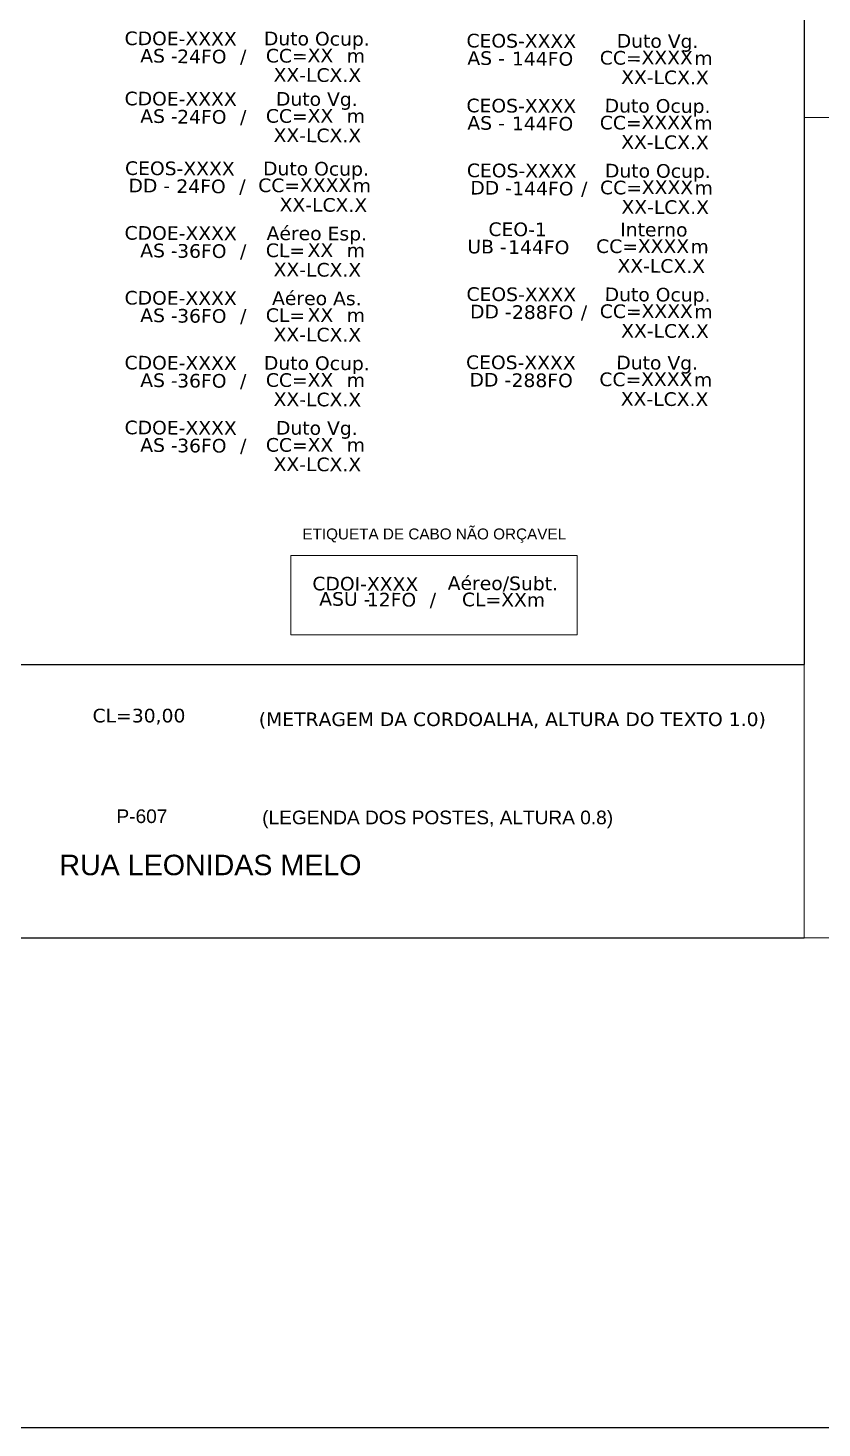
# Model space of a CAD drawing. Extents: x 12033 to 28038, y -9425 to 4777.
# Drawn here: x 13884 to 14466, y -450 to 575 of the extents above; entities that cross this region are included whole.
import ezdxf
from ezdxf.enums import TextEntityAlignment as Align

# ---------------------------------------------------------------- set-up
doc = ezdxf.new("R2010")
doc.units = ezdxf.units.DM
doc.header["$LTSCALE"] = 5
doc.header["$MEASUREMENT"] = 0
for name, color, linetype in [('celulas gpon', 7, 'Continuous'), ('label_cabos', 7, 'Continuous'), ('Legenda', 1, 'Continuous'), ('locais legendas', 7, 'Continuous'), ('SEGMENTO', 10, 'Continuous')]:
    doc.layers.add(name, color=color, linetype=linetype)
doc.layers.add('EXTRA', color=50, linetype='Continuous', plot=False)
doc.styles.add('ARIAL', font='arial.ttf')
doc.styles.add('siredit', font='verdana.ttf')

# ---------------------------------------------------------------- blocks, each defined once
blk = doc.blocks.new('Inst CB ESP CFOA-SM-AS-80-TS-36')
at = {"layer": 'label_cabos', "color": 0, "style": 'siredit'}
for tag, flags, p in [('ID_ATIVIDADE', 3, (1.31, 2.67)), ('FATOR', 1, (11.56, 2.55))]:
    blk.add_attdef(tag, text='', height=1, rotation=359.69, dxfattribs=dict(at, flags=flags)).set_placement(p, align=Align.MIDDLE_CENTER)
for tag, p in [('DESTINO_CABO', (3.13, 1.26)), ('TIPO_CABO', (13.11, 1.24)), ('TIPO_CABO', (1.76, 0)), ('CABO', (4.69, -0.05)), ('/', (7.71, -0.05)), ('LANCE', (10.81, 0)), ('UND', (15.96, 0)), ('FID', (13.15, -1.41))]:
    blk.add_attdef(tag, text='', height=1, rotation=359.69, dxfattribs=at).set_placement(p, align=Align.MIDDLE_CENTER)
blk.add_attdef('QTDE', (12.43, -0.47), '', height=1, rotation=359.69, dxfattribs=at)
blk = doc.blocks.new('Inst CB AS CFOA-SM-AS-80-TS-36')
at = {"layer": 'label_cabos', "color": 0, "style": 'siredit'}
for tag, flags, p in [('ID_ATIVIDADE', 3, (1.31, 2.67)), ('FATOR', 1, (11.56, 2.55))]:
    blk.add_attdef(tag, text='', height=1, rotation=359.69, dxfattribs=dict(at, flags=flags)).set_placement(p, align=Align.MIDDLE_CENTER)
for tag, p in [('DESTINO_CABO', (3.13, 1.26)), ('TIPO_CABO', (13.11, 1.24)), ('TIPO_CABO', (1.76, 0)), ('CABO', (4.69, -0.05)), ('/', (7.71, -0.05)), ('LANCE', (10.81, 0)), ('UND', (15.96, 0)), ('FID', (13.15, -1.41))]:
    blk.add_attdef(tag, text='', height=1, rotation=359.69, dxfattribs=at).set_placement(p, align=Align.MIDDLE_CENTER)
blk.add_attdef('QTDE', (12.43, -0.47), '', height=1, rotation=359.69, dxfattribs=at)
blk = doc.blocks.new('Inst CB DT OCUP CFOA-SM-AS-80-TS-36')
at = {"layer": 'label_cabos', "color": 0, "style": 'siredit'}
for tag, flags, p in [('ID_ATIVIDADE', 3, (1.31, 2.67)), ('FATOR', 1, (11.56, 2.55))]:
    blk.add_attdef(tag, text='', height=1, rotation=359.69, dxfattribs=dict(at, flags=flags)).set_placement(p, align=Align.MIDDLE_CENTER)
for tag, p in [('DESTINO_CABO', (3.13, 1.26)), ('TIPO_CABO', (13.11, 1.24)), ('TIPO_CABO', (1.76, 0)), ('CABO', (4.69, -0.05)), ('/', (7.71, -0.05)), ('LANCE', (10.91, 0)), ('UND', (15.96, 0)), ('FID', (13.15, -1.41))]:
    blk.add_attdef(tag, text='', height=1, rotation=359.69, dxfattribs=at).set_placement(p, align=Align.MIDDLE_CENTER)
blk.add_attdef('QTDE', (12.43, -0.47), '', height=1, rotation=359.69, dxfattribs=at)
blk = doc.blocks.new('Inst CB DT OCUP CFOA-SM-AS-80-TS-24')
at = {"layer": 'label_cabos', "color": 0, "style": 'siredit'}
for tag, flags, p in [('ID_ATIVIDADE', 3, (1.31, 2.67)), ('FATOR', 1, (11.56, 2.55))]:
    blk.add_attdef(tag, text='', height=1, rotation=359.69, dxfattribs=dict(at, flags=flags)).set_placement(p, align=Align.MIDDLE_CENTER)
for tag, p in [('DESTINO_CABO', (3.13, 1.26)), ('TIPO_CABO', (13.11, 1.24)), ('TIPO_CABO', (1.76, 0)), ('CABO', (4.69, -0.05)), ('/', (7.71, -0.05)), ('LANCE', (10.91, 0)), ('UND', (15.96, 0)), ('FID', (13.15, -1.41))]:
    blk.add_attdef(tag, text='', height=1, rotation=359.69, dxfattribs=at).set_placement(p, align=Align.MIDDLE_CENTER)
blk.add_attdef('QTDE', (12.43, -0.47), '', height=1, rotation=359.69, dxfattribs=at)
blk = doc.blocks.new('Inst CB DT VG CFOA-SM-AS-80-TS-36')
at = {"layer": 'label_cabos', "color": 0, "style": 'siredit'}
for tag, flags, p in [('ID_ATIVIDADE', 3, (1.31, 2.67)), ('FATOR', 1, (11.56, 2.55))]:
    blk.add_attdef(tag, text='', height=1, rotation=359.69, dxfattribs=dict(at, flags=flags)).set_placement(p, align=Align.MIDDLE_CENTER)
for tag, p in [('DESTINO_CABO', (3.13, 1.26)), ('TIPO_CABO', (13.11, 1.24)), ('TIPO_CABO', (1.76, 0)), ('CABO', (4.69, -0.05)), ('/', (7.71, -0.05)), ('LANCE', (10.91, 0)), ('UND', (15.96, 0)), ('FID', (13.15, -1.41))]:
    blk.add_attdef(tag, text='', height=1, rotation=359.69, dxfattribs=at).set_placement(p, align=Align.MIDDLE_CENTER)
blk.add_attdef('QTDE', (12.43, -0.47), '', height=1, rotation=359.69, dxfattribs=at)
blk = doc.blocks.new('Inst CB DT VG CFOA-SM-AS-80-TS-24')
at = {"layer": 'label_cabos', "color": 0, "style": 'siredit'}
for tag, flags, p in [('ID_ATIVIDADE', 3, (1.31, 2.67)), ('FATOR', 1, (11.56, 2.55))]:
    blk.add_attdef(tag, text='', height=1, rotation=359.69, dxfattribs=dict(at, flags=flags)).set_placement(p, align=Align.MIDDLE_CENTER)
for tag, p in [('DESTINO_CABO', (3.13, 1.26)), ('TIPO_CABO', (13.11, 1.24)), ('TIPO_CABO', (1.76, 0)), ('CABO', (4.69, -0.05)), ('/', (7.71, -0.05)), ('LANCE', (10.91, 0)), ('UND', (15.96, 0)), ('FID', (13.15, -1.41))]:
    blk.add_attdef(tag, text='', height=1, rotation=359.69, dxfattribs=at).set_placement(p, align=Align.MIDDLE_CENTER)
blk.add_attdef('QTDE', (12.43, -0.47), '', height=1, rotation=359.69, dxfattribs=at)
blk = doc.blocks.new('Inst CB DT OCUP CFOA-SM-AS-80-TS-144 A')
at = {"layer": 'label_cabos', "color": 0, "style": 'siredit'}
for tag, flags, p in [('ID_ATIVIDADE', 3, (1.31, 2.67)), ('FATOR', 1, (11.56, 2.55)), ('/', 2, (7.71, -0.05))]:
    blk.add_attdef(tag, text='', height=1, rotation=359.69, dxfattribs=dict(at, flags=flags)).set_placement(p, align=Align.MIDDLE_CENTER)
for tag, p in [('DESTINO_CABO', (3.13, 1.26)), ('TIPO_CABO', (13.11, 1.24)), ('TIPO_CABO', (0.76, 0)), ('CABO', (4.69, -0.05)), ('LANCE', (10.41, 0.02)), ('UND', (16.46, 0)), ('FID', (13.65, -1.41))]:
    blk.add_attdef(tag, text='', height=1, rotation=359.69, dxfattribs=at).set_placement(p, align=Align.MIDDLE_CENTER)
blk.add_attdef('QTDE', (11.93, -0.45), '', height=1, rotation=359.69, dxfattribs=at)
blk = doc.blocks.new('Inst CB DT VG CFOA-SM-AS-80-TS-144 A')
at = {"layer": 'label_cabos', "color": 0, "style": 'siredit'}
for tag, flags, p in [('ID_ATIVIDADE', 3, (1.31, 2.67)), ('FATOR', 1, (11.56, 2.55)), ('/', 2, (7.71, -0.05))]:
    blk.add_attdef(tag, text='', height=1, rotation=359.69, dxfattribs=dict(at, flags=flags)).set_placement(p, align=Align.MIDDLE_CENTER)
for tag, p in [('DESTINO_CABO', (3.13, 1.26)), ('TIPO_CABO', (13.11, 1.24)), ('TIPO_CABO', (0.76, 0)), ('CABO', (4.69, -0.05)), ('LANCE', (10.41, 0.02)), ('UND', (16.46, 0)), ('FID', (13.65, -1.41))]:
    blk.add_attdef(tag, text='', height=1, rotation=359.69, dxfattribs=at).set_placement(p, align=Align.MIDDLE_CENTER)
blk.add_attdef('QTDE', (11.93, -0.45), '', height=1, rotation=359.69, dxfattribs=at)
blk = doc.blocks.new('Inst CB DT OCUP CFOA-SM-DD-S-288-TS')
at = {"layer": 'label_cabos', "color": 0, "style": 'siredit'}
for tag, flags, p in [('ID_ATIVIDADE', 3, (1.31, 2.67)), ('FATOR', 1, (11.56, 2.55))]:
    blk.add_attdef(tag, text='', height=1, rotation=359.69, dxfattribs=dict(at, flags=flags)).set_placement(p, align=Align.MIDDLE_CENTER)
for tag, p in [('DESTINO_CABO', (3.13, 1.26)), ('TIPO_CABO', (13.11, 1.24)), ('TIPO_CABO', (1.11, 0)), ('CABO', (4.69, -0.05)), ('/', (7.71, -0.05)), ('LANCE', (10.41, 0.02)), ('UND', (16.46, 0)), ('FID', (13.65, -1.41))]:
    blk.add_attdef(tag, text='', height=1, rotation=359.69, dxfattribs=at).set_placement(p, align=Align.MIDDLE_CENTER)
blk.add_attdef('QTDE', (11.93, -0.45), '', height=1, rotation=359.69, dxfattribs=at)
blk = doc.blocks.new('Inst CB DT VG CFOA-SM-DD-S-288-TS')
at = {"layer": 'label_cabos', "color": 0, "style": 'siredit'}
for tag, flags, p in [('ID_ATIVIDADE', 3, (1.31, 2.67)), ('FATOR', 1, (11.56, 2.55)), ('/', 2, (7.71, -0.05))]:
    blk.add_attdef(tag, text='', height=1, rotation=359.69, dxfattribs=dict(at, flags=flags)).set_placement(p, align=Align.MIDDLE_CENTER)
for tag, p in [('DESTINO_CABO', (3.13, 1.26)), ('TIPO_CABO', (13.11, 1.24)), ('TIPO_CABO', (1.11, 0)), ('CABO', (4.69, -0.05)), ('LANCE', (10.41, 0.02)), ('UND', (16.46, 0)), ('FID', (13.65, -1.41))]:
    blk.add_attdef(tag, text='', height=1, rotation=359.69, dxfattribs=at).set_placement(p, align=Align.MIDDLE_CENTER)
blk.add_attdef('QTDE', (11.93, -0.45), '', height=1, rotation=359.69, dxfattribs=at)
blk = doc.blocks.new('LEGENDA DOS CABOS')
at = {"layer": 'EXTRA', "style": 'siredit'}
for tag, p in [('ID', (4.6, 0.97)), ('XX', (9.03, 0.97))]:
    blk.add_attdef(tag, text='', height=0.48, rotation=359.69, dxfattribs=at).set_placement(p, align=Align.MIDDLE_CENTER)
at = {"layer": 'Legenda', "color": 7, "style": 'siredit'}
for tag, p in [('TIPO_CABO', (1.31, 0)), ('CABO', (4.69, -0.05)), ('/', (6.81, -0.05)), ('METROS', (10.03, -0.05))]:
    blk.add_attdef(tag, text='', height=0.8, rotation=359.69, dxfattribs=at).set_placement(p, align=Align.MIDDLE_CENTER)
blk = doc.blocks.new('Inst CB INT CFOI-SM-UB-144')
at = {"layer": 'label_cabos', "color": 0, "style": 'siredit'}
for tag, flags, p in [('ID_ATIVIDADE', 3, (1.31, 2.67)), ('FATOR', 1, (11.56, 2.55)), ('/', 2, (7.71, -0.05))]:
    blk.add_attdef(tag, text='', height=1, rotation=359.69, dxfattribs=dict(at, flags=flags)).set_placement(p, align=Align.MIDDLE_CENTER)
for tag, p in [('DESTINO_CABO', (3.13, 1.26)), ('TIPO_CABO', (13.11, 1.24)), ('TIPO_CABO', (1.11, 0)), ('CABO', (4.69, -0.05)), ('LANCE', (10.41, 0.02)), ('UND', (16.46, 0)), ('FID', (13.65, -1.41))]:
    blk.add_attdef(tag, text='', height=1, rotation=359.69, dxfattribs=at).set_placement(p, align=Align.MIDDLE_CENTER)
blk.add_attdef('QTDE', (11.93, -0.45), '', height=1, rotation=359.69, dxfattribs=at)
blk = doc.blocks.new('Inst CB DT OCUP CFOA-SM-DD-S-144')
at = {"layer": 'label_cabos', "color": 0, "style": 'siredit'}
for tag, flags, p in [('ID_ATIVIDADE', 3, (1.31, 2.67)), ('FATOR', 1, (11.56, 2.55))]:
    blk.add_attdef(tag, text='', height=1, rotation=359.69, dxfattribs=dict(at, flags=flags)).set_placement(p, align=Align.MIDDLE_CENTER)
for tag, p in [('DESTINO_CABO', (3.13, 1.26)), ('TIPO_CABO', (13.11, 1.24)), ('TIPO_CABO', (1.11, 0)), ('CABO', (4.69, -0.05)), ('/', (7.71, -0.05)), ('LANCE', (10.41, 0.02)), ('UND', (16.46, 0)), ('FID', (13.65, -1.41))]:
    blk.add_attdef(tag, text='', height=1, rotation=359.69, dxfattribs=at).set_placement(p, align=Align.MIDDLE_CENTER)
blk.add_attdef('QTDE', (11.93, -0.45), '', height=1, rotation=359.69, dxfattribs=at)
blk = doc.blocks.new('Inst CB DT OCUP CFOA-SM-DD-G-24')
at = {"layer": 'label_cabos', "color": 0, "style": 'siredit'}
for tag, flags, p in [('ID_ATIVIDADE', 3, (1.31, 2.67)), ('FATOR', 1, (11.56, 2.55))]:
    blk.add_attdef(tag, text='', height=1, rotation=359.69, dxfattribs=dict(at, flags=flags)).set_placement(p, align=Align.MIDDLE_CENTER)
for tag, p in [('DESTINO_CABO', (3.13, 1.26)), ('TIPO_CABO', (13.11, 1.24)), ('TIPO_CABO', (1.11, 0)), ('CABO', (4.69, -0.05)), ('/', (7.71, -0.05)), ('LANCE', (10.41, 0.02)), ('UND', (16.46, 0)), ('FID', (13.65, -1.41))]:
    blk.add_attdef(tag, text='', height=1, rotation=359.69, dxfattribs=at).set_placement(p, align=Align.MIDDLE_CENTER)
blk.add_attdef('QTDE', (11.93, -0.45), '', height=1, rotation=359.69, dxfattribs=at)

msp = doc.modelspace()

# ---------------------------------------------------------------- linework, layer by layer
for points in [[(13291.9, -90.8), (13291.9, 1511), (14452.6, 1511), (14452.6, 109.4)], [(13291.9, 109.4), (14452.6, 109.4)], [(13291.9, -90.8), (14452.6, -90.8)]]:
    msp.add_lwpolyline(points)
at = {"color": 0, "lineweight": 0}
msp.add_lwpolyline([(14452.6, 509.9), (15246.2, 509.9), (15246.2, 710.1)], dxfattribs=at)
for points in [[(15246.2, 509.9), (14452.6, 509.9), (14452.6, -90.8), (15246.2, -90.8)], [(14286.5, 189.1), (14076.8, 189.1), (14076.8, 131), (14286.5, 131)]]:
    msp.add_lwpolyline(points, close=True, dxfattribs=at)
at = {"layer": 'Defpoints', "color": 3}
msp.add_lwpolyline([(12032.7, 4777), (18721.5, 4777), (18721.5, -449.8), (12032.7, -449.8)], close=True, dxfattribs=at)

# ---------------------------------------------------------------- block references
at = {"color": 0, "lineweight": 0}
ref = msp.add_blockref('Inst CB DT OCUP CFOA-SM-DD-G-24', (13964.1, 460), dxfattribs=dict(at, xscale=10, yscale=10, zscale=10))
ref.add_attrib('DESTINO_CABO', 'CEOS-XXXX', dxfattribs={"layer": 'label_cabos', "color": 0, "height": 10, "rotation": 359.69, "style": 'siredit'}).set_placement((13995.5, 472.6), align=Align.MIDDLE_CENTER)
ref.add_attrib('TIPO_CABO', 'Duto Ocup.', dxfattribs={"layer": 'label_cabos', "color": 0, "height": 10, "rotation": 359.69, "style": 'siredit'}).set_placement((14095.2, 472.4), align=Align.MIDDLE_CENTER)
ref.add_attrib('/', '/', dxfattribs={"layer": 'label_cabos', "color": 0, "height": 10, "rotation": 359.69, "style": 'siredit'}).set_placement((14041.3, 459.5), align=Align.MIDDLE_CENTER)
ref.add_attrib('FID', 'XX-LCX.X', dxfattribs={"layer": 'label_cabos', "color": 0, "height": 10, "rotation": 359.69, "style": 'siredit'}).set_placement((14100.6, 445.9), align=Align.MIDDLE_CENTER)
ref.add_attrib('LANCE', 'CC=', dxfattribs={"layer": 'label_cabos', "color": 0, "height": 10, "rotation": 359.69, "style": 'siredit'}).set_placement((14068.2, 460.2), align=Align.MIDDLE_CENTER)
ref.add_attrib('UND', 'm', dxfattribs={"layer": 'label_cabos', "color": 0, "height": 10, "rotation": 359.69, "style": 'siredit'}).set_placement((14128.8, 460), align=Align.MIDDLE_CENTER)
ref.add_attrib('CABO', '24FO', dxfattribs={"layer": 'label_cabos', "color": 0, "height": 10, "rotation": 359.69, "style": 'siredit'}).set_placement((14011, 459.5), align=Align.MIDDLE_CENTER)
ref.add_attrib('TIPO_CABO', 'DD - ', dxfattribs={"layer": 'label_cabos', "color": 0, "height": 10, "rotation": 359.69, "style": 'siredit'}).set_placement((13975.3, 460), align=Align.MIDDLE_CENTER)
ref.add_attrib('QTDE', 'XXXX', (14083.4, 455.5), dxfattribs={"layer": 'label_cabos', "color": 0, "height": 10, "rotation": 359.69, "style": 'siredit'})
ref = msp.add_blockref('Inst CB DT OCUP CFOA-SM-DD-S-144', (14214.4, 458.4), dxfattribs=dict(at, xscale=10, yscale=10, zscale=10))
ref.add_attrib('DESTINO_CABO', 'CEOS-XXXX', dxfattribs={"layer": 'label_cabos', "color": 0, "height": 10, "rotation": 359.69, "style": 'siredit'}).set_placement((14245.8, 471), align=Align.MIDDLE_CENTER)
ref.add_attrib('TIPO_CABO', 'Duto Ocup.', dxfattribs={"layer": 'label_cabos', "color": 0, "height": 10, "rotation": 359.69, "style": 'siredit'}).set_placement((14345.5, 470.8), align=Align.MIDDLE_CENTER)
ref.add_attrib('/', '/', dxfattribs={"layer": 'label_cabos', "color": 0, "height": 10, "rotation": 359.69, "style": 'siredit'}).set_placement((14291.6, 457.9), align=Align.MIDDLE_CENTER)
ref.add_attrib('FID', 'XX-LCX.X', dxfattribs={"layer": 'label_cabos', "color": 0, "height": 10, "rotation": 359.69, "style": 'siredit'}).set_placement((14350.9, 444.3), align=Align.MIDDLE_CENTER)
ref.add_attrib('LANCE', 'CC=', dxfattribs={"layer": 'label_cabos', "color": 0, "height": 10, "rotation": 359.69, "style": 'siredit'}).set_placement((14318.5, 458.6), align=Align.MIDDLE_CENTER)
ref.add_attrib('UND', 'm', dxfattribs={"layer": 'label_cabos', "color": 0, "height": 10, "rotation": 359.69, "style": 'siredit'}).set_placement((14379.1, 458.4), align=Align.MIDDLE_CENTER)
ref.add_attrib('CABO', '144FO', dxfattribs={"layer": 'label_cabos', "color": 0, "height": 10, "rotation": 359.69, "style": 'siredit'}).set_placement((14261.3, 457.9), align=Align.MIDDLE_CENTER)
ref.add_attrib('TIPO_CABO', 'DD - ', dxfattribs={"layer": 'label_cabos', "color": 0, "height": 10, "rotation": 359.69, "style": 'siredit'}).set_placement((14225.6, 458.4), align=Align.MIDDLE_CENTER)
ref.add_attrib('QTDE', 'XXXX', (14333.7, 453.9), dxfattribs={"layer": 'label_cabos', "color": 0, "height": 10, "rotation": 359.69, "style": 'siredit'})
at = {"layer": 'label_cabos', "color": 0, "lineweight": 0}
ref = msp.add_blockref('Inst CB DT OCUP CFOA-SM-AS-80-TS-24', (13964.7, 555.1), dxfattribs=dict(at, xscale=10, yscale=10, zscale=10))
ref.add_attrib('DESTINO_CABO', 'CDOE-XXXX', dxfattribs={"color": 0, "height": 10, "rotation": 359.69, "style": 'siredit'}).set_placement((13996.1, 567.7), align=Align.MIDDLE_CENTER)
ref.add_attrib('CABO', '24FO', dxfattribs={"color": 0, "height": 10, "rotation": 359.69, "style": 'siredit'}).set_placement((14011.6, 554.6), align=Align.MIDDLE_CENTER)
ref.add_attrib('TIPO_CABO', 'Duto Ocup.', dxfattribs={"color": 0, "height": 10, "rotation": 359.69, "style": 'siredit'}).set_placement((14095.8, 567.6), align=Align.MIDDLE_CENTER)
ref.add_attrib('/', '/', dxfattribs={"color": 0, "height": 10, "rotation": 359.69, "style": 'siredit'}).set_placement((14041.9, 554.6), align=Align.MIDDLE_CENTER)
ref.add_attrib('TIPO_CABO', 'AS - ', dxfattribs={"color": 0, "height": 10, "rotation": 359.69, "style": 'siredit'}).set_placement((13982.4, 555.1), align=Align.MIDDLE_CENTER)
ref.add_attrib('FID', 'XX-LCX.X', dxfattribs={"color": 0, "height": 10, "rotation": 359.69, "style": 'siredit'}).set_placement((14096.2, 541), align=Align.MIDDLE_CENTER)
ref.add_attrib('LANCE', 'CC=', dxfattribs={"color": 0, "height": 10, "rotation": 359.69, "style": 'siredit'}).set_placement((14073.8, 555.1), align=Align.MIDDLE_CENTER)
ref.add_attrib('QTDE', 'XX', (14089, 550.4), dxfattribs={"color": 0, "height": 10, "rotation": 359.69, "style": 'siredit'})
ref.add_attrib('UND', 'm', dxfattribs={"color": 0, "height": 10, "rotation": 359.69, "style": 'siredit'}).set_placement((14124.4, 555.1), align=Align.MIDDLE_CENTER)
ref = msp.add_blockref('Inst CB DT VG CFOA-SM-AS-80-TS-144 A', (14214.2, 553.4), dxfattribs=dict(at, xscale=10, yscale=10, zscale=10))
ref.add_attrib('DESTINO_CABO', 'CEOS-XXXX', dxfattribs={"color": 0, "height": 10, "rotation": 359.69, "style": 'siredit'}).set_placement((14245.5, 566), align=Align.MIDDLE_CENTER)
ref.add_attrib('CABO', '144FO', dxfattribs={"color": 0, "height": 10, "rotation": 359.69, "style": 'siredit'}).set_placement((14261.1, 552.9), align=Align.MIDDLE_CENTER)
ref.add_attrib('TIPO_CABO', 'Duto Vg.', dxfattribs={"color": 0, "height": 10, "rotation": 359.69, "style": 'siredit'}).set_placement((14345.3, 565.9), align=Align.MIDDLE_CENTER)
ref.add_attrib('FID', 'XX-LCX.X', dxfattribs={"color": 0, "height": 10, "rotation": 359.69, "style": 'siredit'}).set_placement((14350.7, 539.3), align=Align.MIDDLE_CENTER)
ref.add_attrib('LANCE', 'CC=', dxfattribs={"color": 0, "height": 10, "rotation": 359.69, "style": 'siredit'}).set_placement((14318.3, 553.6), align=Align.MIDDLE_CENTER)
ref.add_attrib('QTDE', 'XXXX', (14333.5, 548.9), dxfattribs={"color": 0, "height": 10, "rotation": 359.69, "style": 'siredit'})
ref.add_attrib('UND', 'm', dxfattribs={"color": 0, "height": 10, "rotation": 359.69, "style": 'siredit'}).set_placement((14378.9, 553.4), align=Align.MIDDLE_CENTER)
ref.add_attrib('TIPO_CABO', 'AS - ', dxfattribs={"color": 0, "height": 10, "rotation": 359.69, "style": 'siredit'}).set_placement((14221.9, 553.4), align=Align.MIDDLE_CENTER)
ref = msp.add_blockref('Inst CB DT VG CFOA-SM-AS-80-TS-24', (13964.7, 511), dxfattribs=dict(at, xscale=10, yscale=10, zscale=10))
ref.add_attrib('DESTINO_CABO', 'CDOE-XXXX', dxfattribs={"color": 0, "height": 10, "rotation": 359.69, "style": 'siredit'}).set_placement((13996.1, 523.6), align=Align.MIDDLE_CENTER)
ref.add_attrib('CABO', '24FO', dxfattribs={"color": 0, "height": 10, "rotation": 359.69, "style": 'siredit'}).set_placement((14011.6, 510.4), align=Align.MIDDLE_CENTER)
ref.add_attrib('TIPO_CABO', 'Duto Vg.', dxfattribs={"color": 0, "height": 10, "rotation": 359.69, "style": 'siredit'}).set_placement((14095.8, 523.4), align=Align.MIDDLE_CENTER)
ref.add_attrib('/', '/', dxfattribs={"color": 0, "height": 10, "rotation": 359.69, "style": 'siredit'}).set_placement((14041.9, 510.4), align=Align.MIDDLE_CENTER)
ref.add_attrib('TIPO_CABO', 'AS - ', dxfattribs={"color": 0, "height": 10, "rotation": 359.69, "style": 'siredit'}).set_placement((13982.4, 510.9), align=Align.MIDDLE_CENTER)
ref.add_attrib('FID', 'XX-LCX.X', dxfattribs={"color": 0, "height": 10, "rotation": 359.69, "style": 'siredit'}).set_placement((14096.2, 496.8), align=Align.MIDDLE_CENTER)
ref.add_attrib('LANCE', 'CC=', dxfattribs={"color": 0, "height": 10, "rotation": 359.69, "style": 'siredit'}).set_placement((14073.8, 511), align=Align.MIDDLE_CENTER)
ref.add_attrib('QTDE', 'XX', (14089, 506.2), dxfattribs={"color": 0, "height": 10, "rotation": 359.69, "style": 'siredit'})
ref.add_attrib('UND', 'm', dxfattribs={"color": 0, "height": 10, "rotation": 359.69, "style": 'siredit'}).set_placement((14124.4, 511), align=Align.MIDDLE_CENTER)
ref = msp.add_blockref('Inst CB DT OCUP CFOA-SM-AS-80-TS-144 A', (14214.2, 505.9), dxfattribs=dict(at, xscale=10, yscale=10, zscale=10))
ref.add_attrib('DESTINO_CABO', 'CEOS-XXXX', dxfattribs={"color": 0, "height": 10, "rotation": 359.69, "style": 'siredit'}).set_placement((14245.5, 518.5), align=Align.MIDDLE_CENTER)
ref.add_attrib('TIPO_CABO', 'AS - ', dxfattribs={"color": 0, "height": 10, "rotation": 359.69, "style": 'siredit'}).set_placement((14221.9, 505.9), align=Align.MIDDLE_CENTER)
ref.add_attrib('CABO', '144FO', dxfattribs={"color": 0, "height": 10, "rotation": 359.69, "style": 'siredit'}).set_placement((14261.1, 505.4), align=Align.MIDDLE_CENTER)
ref.add_attrib('TIPO_CABO', 'Duto Ocup.', dxfattribs={"color": 0, "height": 10, "rotation": 359.69, "style": 'siredit'}).set_placement((14345.3, 518.4), align=Align.MIDDLE_CENTER)
ref.add_attrib('FID', 'XX-LCX.X', dxfattribs={"color": 0, "height": 10, "rotation": 359.69, "style": 'siredit'}).set_placement((14350.7, 491.8), align=Align.MIDDLE_CENTER)
ref.add_attrib('LANCE', 'CC=', dxfattribs={"color": 0, "height": 10, "rotation": 359.69, "style": 'siredit'}).set_placement((14318.3, 506.1), align=Align.MIDDLE_CENTER)
ref.add_attrib('QTDE', 'XXXX', (14333.5, 501.4), dxfattribs={"color": 0, "height": 10, "rotation": 359.69, "style": 'siredit'})
ref.add_attrib('UND', 'm', dxfattribs={"color": 0, "height": 10, "rotation": 359.69, "style": 'siredit'}).set_placement((14378.9, 505.9), align=Align.MIDDLE_CENTER)
ref = msp.add_blockref('Inst CB ESP CFOA-SM-AS-80-TS-36', (13964.7, 412.6), dxfattribs=dict(at, xscale=10, yscale=10, zscale=10))
ref.add_attrib('DESTINO_CABO', 'CDOE-XXXX', dxfattribs={"color": 0, "height": 10, "rotation": 359.69, "style": 'siredit'}).set_placement((13996.1, 425.2), align=Align.MIDDLE_CENTER)
ref.add_attrib('TIPO_CABO', 'Aéreo Esp.', dxfattribs={"color": 0, "height": 10, "rotation": 359.69, "style": 'siredit'}).set_placement((14095.8, 425), align=Align.MIDDLE_CENTER)
ref.add_attrib('CABO', '36FO', dxfattribs={"color": 0, "height": 10, "rotation": 359.69, "style": 'siredit'}).set_placement((14011.6, 412.1), align=Align.MIDDLE_CENTER)
ref.add_attrib('/', '/', dxfattribs={"color": 0, "height": 10, "rotation": 359.69, "style": 'siredit'}).set_placement((14041.9, 412.1), align=Align.MIDDLE_CENTER)
ref.add_attrib('TIPO_CABO', 'AS - ', dxfattribs={"color": 0, "height": 10, "rotation": 359.69, "style": 'siredit'}).set_placement((13982.4, 412.5), align=Align.MIDDLE_CENTER)
ref.add_attrib('FID', 'XX-LCX.X', dxfattribs={"color": 0, "height": 10, "rotation": 359.69, "style": 'siredit'}).set_placement((14096.2, 398.4), align=Align.MIDDLE_CENTER)
ref.add_attrib('LANCE', 'CL=', dxfattribs={"color": 0, "height": 10, "rotation": 359.69, "style": 'siredit'}).set_placement((14072.8, 412.6), align=Align.MIDDLE_CENTER)
ref.add_attrib('QTDE', 'XX', (14089, 407.8), dxfattribs={"color": 0, "height": 10, "rotation": 359.69, "style": 'siredit'})
ref.add_attrib('UND', 'm', dxfattribs={"color": 0, "height": 10, "rotation": 359.69, "style": 'siredit'}).set_placement((14124.4, 412.6), align=Align.MIDDLE_CENTER)
ref = msp.add_blockref('Inst CB INT CFOI-SM-UB-144', (14211.5, 415.4), dxfattribs=dict(at, xscale=10, yscale=10, zscale=10))
ref.add_attrib('DESTINO_CABO', 'CEO-1', dxfattribs={"color": 0, "height": 10, "rotation": 359.69, "style": 'siredit'}).set_placement((14242.8, 428), align=Align.MIDDLE_CENTER)
ref.add_attrib('CABO', '144FO', dxfattribs={"color": 0, "height": 10, "rotation": 359.69, "style": 'siredit'}).set_placement((14258.3, 414.9), align=Align.MIDDLE_CENTER)
ref.add_attrib('TIPO_CABO', 'Interno', dxfattribs={"color": 0, "height": 10, "rotation": 359.69, "style": 'siredit'}).set_placement((14342.6, 427.8), align=Align.MIDDLE_CENTER)
ref.add_attrib('FID', 'XX-LCX.X', dxfattribs={"color": 0, "height": 10, "rotation": 359.69, "style": 'siredit'}).set_placement((14348, 401.2), align=Align.MIDDLE_CENTER)
ref.add_attrib('LANCE', 'CC=', dxfattribs={"color": 0, "height": 10, "rotation": 359.69, "style": 'siredit'}).set_placement((14315.6, 415.6), align=Align.MIDDLE_CENTER)
ref.add_attrib('UND', 'm', dxfattribs={"color": 0, "height": 10, "rotation": 359.69, "style": 'siredit'}).set_placement((14376.1, 415.4), align=Align.MIDDLE_CENTER)
ref.add_attrib('TIPO_CABO', 'UB - ', dxfattribs={"color": 0, "height": 10, "rotation": 359.69, "style": 'siredit'}).set_placement((14222.6, 415.3), align=Align.MIDDLE_CENTER)
ref.add_attrib('QTDE', 'XXXX', (14330.8, 410.8), dxfattribs={"color": 0, "height": 10, "rotation": 359.69, "style": 'siredit'})
ref = msp.add_blockref('Inst CB AS CFOA-SM-AS-80-TS-36', (13964.7, 365.1), dxfattribs=dict(at, xscale=10, yscale=10, zscale=10))
ref.add_attrib('DESTINO_CABO', 'CDOE-XXXX', dxfattribs={"color": 0, "height": 10, "rotation": 359.69, "style": 'siredit'}).set_placement((13996.1, 377.7), align=Align.MIDDLE_CENTER)
ref.add_attrib('TIPO_CABO', 'Aéreo As.', dxfattribs={"color": 0, "height": 10, "rotation": 359.69, "style": 'siredit'}).set_placement((14095.8, 377.5), align=Align.MIDDLE_CENTER)
ref.add_attrib('CABO', '36FO', dxfattribs={"color": 0, "height": 10, "rotation": 359.69, "style": 'siredit'}).set_placement((14011.6, 364.6), align=Align.MIDDLE_CENTER)
ref.add_attrib('/', '/', dxfattribs={"color": 0, "height": 10, "rotation": 359.69, "style": 'siredit'}).set_placement((14041.9, 364.6), align=Align.MIDDLE_CENTER)
ref.add_attrib('TIPO_CABO', 'AS - ', dxfattribs={"color": 0, "height": 10, "rotation": 359.69, "style": 'siredit'}).set_placement((13982.4, 365), align=Align.MIDDLE_CENTER)
ref.add_attrib('FID', 'XX-LCX.X', dxfattribs={"color": 0, "height": 10, "rotation": 359.69, "style": 'siredit'}).set_placement((14096.2, 350.9), align=Align.MIDDLE_CENTER)
ref.add_attrib('LANCE', 'CL=', dxfattribs={"color": 0, "height": 10, "rotation": 359.69, "style": 'siredit'}).set_placement((14072.8, 365.1), align=Align.MIDDLE_CENTER)
ref.add_attrib('QTDE', 'XX', (14089, 360.3), dxfattribs={"color": 0, "height": 10, "rotation": 359.69, "style": 'siredit'})
ref.add_attrib('UND', 'm', dxfattribs={"color": 0, "height": 10, "rotation": 359.69, "style": 'siredit'}).set_placement((14124.4, 365.1), align=Align.MIDDLE_CENTER)
ref = msp.add_blockref('Inst CB DT OCUP CFOA-SM-DD-S-288-TS', (14214.2, 367.8), dxfattribs=dict(at, xscale=10, yscale=10, zscale=10))
ref.add_attrib('DESTINO_CABO', 'CEOS-XXXX', dxfattribs={"color": 0, "height": 10, "rotation": 359.69, "style": 'siredit'}).set_placement((14245.5, 380.4), align=Align.MIDDLE_CENTER)
ref.add_attrib('TIPO_CABO', 'Duto Ocup.', dxfattribs={"color": 0, "height": 10, "rotation": 359.69, "style": 'siredit'}).set_placement((14345.3, 380.2), align=Align.MIDDLE_CENTER)
ref.add_attrib('/', '/', dxfattribs={"color": 0, "height": 10, "rotation": 359.69, "style": 'siredit'}).set_placement((14291.4, 367.3), align=Align.MIDDLE_CENTER)
ref.add_attrib('FID', 'XX-LCX.X', dxfattribs={"color": 0, "height": 10, "rotation": 359.69, "style": 'siredit'}).set_placement((14350.7, 353.6), align=Align.MIDDLE_CENTER)
ref.add_attrib('LANCE', 'CC=', dxfattribs={"color": 0, "height": 10, "rotation": 359.69, "style": 'siredit'}).set_placement((14318.3, 368), align=Align.MIDDLE_CENTER)
ref.add_attrib('UND', 'm', dxfattribs={"color": 0, "height": 10, "rotation": 359.69, "style": 'siredit'}).set_placement((14378.9, 367.8), align=Align.MIDDLE_CENTER)
ref.add_attrib('CABO', '288FO', dxfattribs={"color": 0, "height": 10, "rotation": 359.69, "style": 'siredit'}).set_placement((14261.1, 367.3), align=Align.MIDDLE_CENTER)
ref.add_attrib('TIPO_CABO', 'DD - ', dxfattribs={"color": 0, "height": 10, "rotation": 359.69, "style": 'siredit'}).set_placement((14225.4, 367.7), align=Align.MIDDLE_CENTER)
ref.add_attrib('QTDE', 'XXXX', (14333.5, 363.2), dxfattribs={"color": 0, "height": 10, "rotation": 359.69, "style": 'siredit'})
ref = msp.add_blockref('Inst CB DT OCUP CFOA-SM-AS-80-TS-36', (13964.7, 317.6), dxfattribs=dict(at, xscale=10, yscale=10, zscale=10))
ref.add_attrib('DESTINO_CABO', 'CDOE-XXXX', dxfattribs={"color": 0, "height": 10, "rotation": 359.69, "style": 'siredit'}).set_placement((13996.1, 330.2), align=Align.MIDDLE_CENTER)
ref.add_attrib('CABO', '36FO', dxfattribs={"color": 0, "height": 10, "rotation": 359.69, "style": 'siredit'}).set_placement((14011.6, 317.1), align=Align.MIDDLE_CENTER)
ref.add_attrib('TIPO_CABO', 'Duto Ocup.', dxfattribs={"color": 0, "height": 10, "rotation": 359.69, "style": 'siredit'}).set_placement((14095.8, 330), align=Align.MIDDLE_CENTER)
ref.add_attrib('/', '/', dxfattribs={"color": 0, "height": 10, "rotation": 359.69, "style": 'siredit'}).set_placement((14041.9, 317.1), align=Align.MIDDLE_CENTER)
ref.add_attrib('TIPO_CABO', 'AS - ', dxfattribs={"color": 0, "height": 10, "rotation": 359.69, "style": 'siredit'}).set_placement((13982.4, 317.5), align=Align.MIDDLE_CENTER)
ref.add_attrib('FID', 'XX-LCX.X', dxfattribs={"color": 0, "height": 10, "rotation": 359.69, "style": 'siredit'}).set_placement((14096.2, 303.4), align=Align.MIDDLE_CENTER)
ref.add_attrib('LANCE', 'CC=', dxfattribs={"color": 0, "height": 10, "rotation": 359.69, "style": 'siredit'}).set_placement((14073.8, 317.6), align=Align.MIDDLE_CENTER)
ref.add_attrib('QTDE', 'XX', (14089, 312.8), dxfattribs={"color": 0, "height": 10, "rotation": 359.69, "style": 'siredit'})
ref.add_attrib('UND', 'm', dxfattribs={"color": 0, "height": 10, "rotation": 359.69, "style": 'siredit'}).set_placement((14124.4, 317.6), align=Align.MIDDLE_CENTER)
ref = msp.add_blockref('Inst CB DT VG CFOA-SM-DD-S-288-TS', (14213.9, 317.9), dxfattribs=dict(at, xscale=10, yscale=10, zscale=10))
ref.add_attrib('DESTINO_CABO', 'CEOS-XXXX', dxfattribs={"color": 0, "height": 10, "rotation": 359.69, "style": 'siredit'}).set_placement((14245.2, 330.5), align=Align.MIDDLE_CENTER)
ref.add_attrib('CABO', '288FO', dxfattribs={"color": 0, "height": 10, "rotation": 359.69, "style": 'siredit'}).set_placement((14260.8, 317.4), align=Align.MIDDLE_CENTER)
ref.add_attrib('TIPO_CABO', 'Duto Vg.', dxfattribs={"color": 0, "height": 10, "rotation": 359.69, "style": 'siredit'}).set_placement((14345, 330.3), align=Align.MIDDLE_CENTER)
ref.add_attrib('FID', 'XX-LCX.X', dxfattribs={"color": 0, "height": 10, "rotation": 359.69, "style": 'siredit'}).set_placement((14350.4, 303.7), align=Align.MIDDLE_CENTER)
ref.add_attrib('LANCE', 'CC=', dxfattribs={"color": 0, "height": 10, "rotation": 359.69, "style": 'siredit'}).set_placement((14318, 318.1), align=Align.MIDDLE_CENTER)
ref.add_attrib('UND', 'm', dxfattribs={"color": 0, "height": 10, "rotation": 359.69, "style": 'siredit'}).set_placement((14378.6, 317.9), align=Align.MIDDLE_CENTER)
ref.add_attrib('TIPO_CABO', 'DD - ', dxfattribs={"color": 0, "height": 10, "rotation": 359.69, "style": 'siredit'}).set_placement((14225, 317.8), align=Align.MIDDLE_CENTER)
ref.add_attrib('QTDE', 'XXXX', (14333.2, 313.3), dxfattribs={"color": 0, "height": 10, "rotation": 359.69, "style": 'siredit'})
ref = msp.add_blockref('Inst CB DT VG CFOA-SM-AS-80-TS-36', (13964.7, 270.1), dxfattribs=dict(at, xscale=10, yscale=10, zscale=10))
ref.add_attrib('DESTINO_CABO', 'CDOE-XXXX', dxfattribs={"color": 0, "height": 10, "rotation": 359.69, "style": 'siredit'}).set_placement((13996.1, 282.7), align=Align.MIDDLE_CENTER)
ref.add_attrib('CABO', '36FO', dxfattribs={"color": 0, "height": 10, "rotation": 359.69, "style": 'siredit'}).set_placement((14011.6, 269.6), align=Align.MIDDLE_CENTER)
ref.add_attrib('TIPO_CABO', 'Duto Vg.', dxfattribs={"color": 0, "height": 10, "rotation": 359.69, "style": 'siredit'}).set_placement((14095.8, 282.5), align=Align.MIDDLE_CENTER)
ref.add_attrib('/', '/', dxfattribs={"color": 0, "height": 10, "rotation": 359.69, "style": 'siredit'}).set_placement((14041.9, 269.6), align=Align.MIDDLE_CENTER)
ref.add_attrib('TIPO_CABO', 'AS - ', dxfattribs={"color": 0, "height": 10, "rotation": 359.69, "style": 'siredit'}).set_placement((13982.4, 270), align=Align.MIDDLE_CENTER)
ref.add_attrib('FID', 'XX-LCX.X', dxfattribs={"color": 0, "height": 10, "rotation": 359.69, "style": 'siredit'}).set_placement((14096.2, 255.9), align=Align.MIDDLE_CENTER)
ref.add_attrib('LANCE', 'CC=', dxfattribs={"color": 0, "height": 10, "rotation": 359.69, "style": 'siredit'}).set_placement((14073.8, 270.1), align=Align.MIDDLE_CENTER)
ref.add_attrib('QTDE', 'XX', (14089, 265.3), dxfattribs={"color": 0, "height": 10, "rotation": 359.69, "style": 'siredit'})
ref.add_attrib('UND', 'm', dxfattribs={"color": 0, "height": 10, "rotation": 359.69, "style": 'siredit'}).set_placement((14124.4, 270.1), align=Align.MIDDLE_CENTER)
ref = msp.add_blockref('LEGENDA DOS CABOS', (14088.9, 152.1), dxfattribs=dict(at, xscale=10, yscale=10, zscale=10))
ref.add_attrib('ID', 'CDOI-XXXX', dxfattribs={"color": 0, "height": 10, "rotation": 359.69, "style": 'siredit'}).set_placement((14131.3, 168.4), align=Align.MIDDLE_CENTER)
ref.add_attrib('CABO', '12FO', dxfattribs={"color": 0, "height": 10, "rotation": 359.69, "style": 'siredit'}).set_placement((14150.5, 156.8), align=Align.MIDDLE_CENTER)
ref.add_attrib('METROS', 'CL=XXm', dxfattribs={"color": 0, "height": 10, "rotation": 359.69, "style": 'siredit'}).set_placement((14232.5, 156.8), align=Align.MIDDLE_CENTER)
ref.add_attrib('XX', 'Aéreo/Subt.', dxfattribs={"color": 0, "height": 10, "rotation": 359.69, "style": 'siredit'}).set_placement((14232, 168.8), align=Align.MIDDLE_CENTER)
ref.add_attrib('/', '/', dxfattribs={"color": 0, "height": 10, "rotation": 359.69, "style": 'siredit'}).set_placement((14180.8, 156.8), align=Align.MIDDLE_CENTER)
ref.add_attrib('TIPO_CABO', 'ASU -', dxfattribs={"color": 0, "height": 10, "rotation": 359.69, "style": 'siredit'}).set_placement((14116.3, 157.3), align=Align.MIDDLE_CENTER)

# ---------------------------------------------------------------- texts
at = {"layer": 'celulas gpon', "color": 7, "style": 'siredit'}
for s, p in [('CL=30,00', (13931.6, 66.9)), ('(METRAGEM DA CORDOALHA, ALTURA DO TEXTO 1.0)', (14053.3, 64.2)), ('(METRAGEM DA CORDOALHA, ALTURA DO TEXTO 1.0)', (14053.3, 64.2))]:
    msp.add_text(s, height=10, dxfattribs=at).set_placement(p)
at = {"layer": 'label_cabos', "color": 0, "lineweight": 0, "style": 'ARIAL'}
msp.add_text('ETIQUETA DE CABO NÃO ORÇAVEL', height=8, dxfattribs=at).set_placement((14085.2, 200.9))
at = {"layer": 'locais legendas', "color": 10, "style": 'ARIAL'}
for s, p in [('P-607', (13949.1, -6.8)), ('(LEGENDA DOS POSTES, ALTURA 0.8)', (14055.8, -7.7))]:
    msp.add_text(s, height=10, dxfattribs=at).set_placement(p)
at = {"layer": 'SEGMENTO', "color": 7, "style": 'ARIAL'}
msp.add_text('RUA LEONIDAS MELO', height=15, dxfattribs=at).set_placement((13907.3, -45))

doc.saveas('drawing.dxf')
